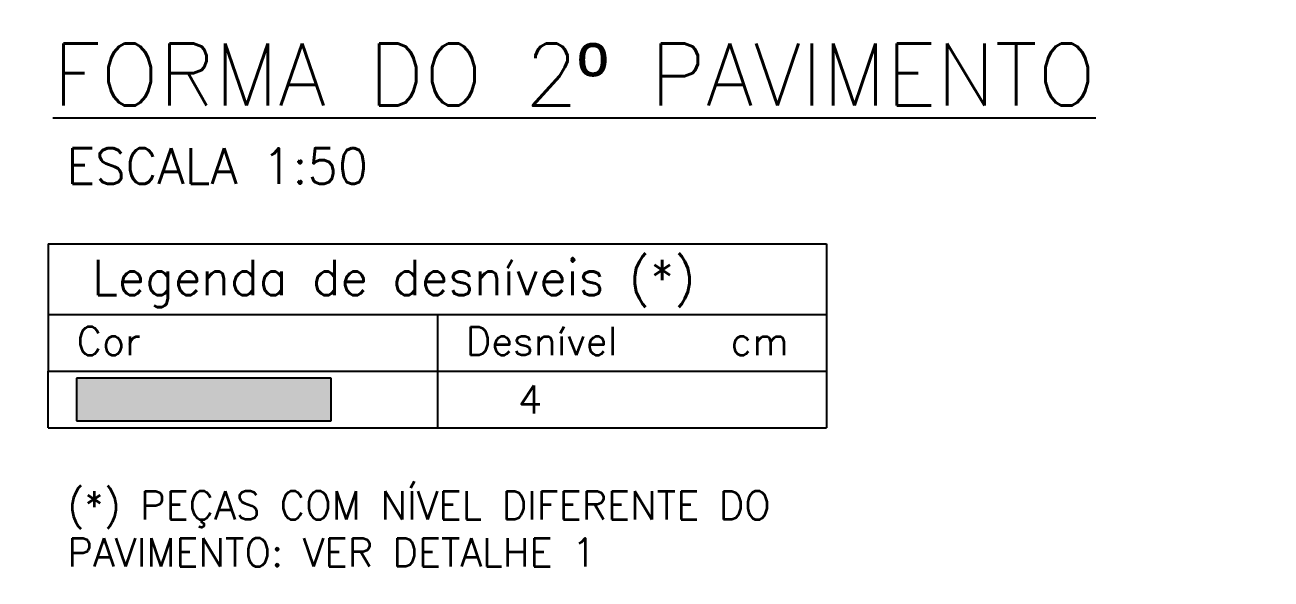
# Model space of a CAD drawing. Header units: millimetres. Extents: x -832 to 3668, y -1574 to 5296.
# Drawn here: x 1683.2 to 2123.6, y 1581.8 to 1777.5 of the extents above; entities that cross this region are included whole.
import ezdxf

# ---------------------------------------------------------------- set-up
doc = ezdxf.new("R2010")
doc.units = ezdxf.units.MM
doc.header["$LTSCALE"] = 50
for name, color, linetype in [('AR-TEXTO_REGUA 120_1-200', 4, 'Continuous'), ('F-TABELA-NÍVEIS', 1, 'Continuous'), ('F-TEXTO', 6, 'Continuous')]:
    doc.layers.add(name, color=color, linetype=linetype)
doc.layers.add('F-DESNIVEL-2', color=7, linetype='Continuous', true_color=0xffd1e8)
doc.layers.add('F-DESNIVEL-3', color=7, linetype='Continuous', true_color=0xd5c7ff)
doc.styles.add('MCP', font='romans.shx')
doc.styles.add('REGUA-120-esc1_200', font='simplex.shx', dxfattribs={"height": 0.6})
doc.styles.add('ROMANS', font='romans.shx')
pattern_1 = [(0, (0, 0), (0, 6.985), [5.08, -1.905]), (90, (0, 0), (-6.985, 4e-16), [5.08, -1.905])]

msp = doc.modelspace()

# ---------------------------------------------------------------- hatches: boundary and pattern name
h = msp.add_hatch()
h.set_pattern_fill('ANGLE', color=256)
h.set_pattern_definition(pattern_1)
h.paths.add_polyline_path([(1683.24, 1738.08), (2123.6, 1738.08), (2123.6, 1777.45), (1683.24, 1777.45)], flags=9)
h = msp.add_hatch()
h.set_pattern_fill('ANGLE', color=256)
h.set_pattern_definition(pattern_1)
h.paths.add_polyline_path([(1694.79, 1718.28), (1823.07, 1718.28), (1823.07, 1737.03), (1694.79, 1737.03)], flags=9)
h = msp.add_hatch()
h.set_pattern_fill('ANGLE', color=256)
h.set_pattern_definition(pattern_1)
h.paths.add_polyline_path([(1704.59, 1673.1), (1956.97, 1673.1), (1956.97, 1701.67), (1704.59, 1701.67)], flags=9)
h = msp.add_hatch()
h.set_pattern_fill('ANGLE', color=256)
h.set_pattern_definition(pattern_1)
h.paths.add_polyline_path([(1700.42, 1658.36), (1728.76, 1658.36), (1728.76, 1673.36), (1700.42, 1673.36)], flags=9)
h = msp.add_hatch()
h.set_pattern_fill('ANGLE', color=256)
h.set_pattern_definition(pattern_1)
h.paths.add_polyline_path([(1838.4, 1658.36), (1900.54, 1658.36), (1900.54, 1673.36), (1838.4, 1673.36)], flags=9)
h = msp.add_hatch()
h.set_pattern_fill('ANGLE', color=256)
h.set_pattern_definition(pattern_1)
h.paths.add_polyline_path([(1932.29, 1659.19), (1955.15, 1659.19), (1955.15, 1669.19), (1932.29, 1669.19)], flags=9)
h = msp.add_hatch()
h.set_pattern_fill('ANGLE', color=256)
h.set_pattern_definition(pattern_1)
h.paths.add_polyline_path([(1856.38, 1637.73), (1868.52, 1637.73), (1868.52, 1652.73), (1856.38, 1652.73)], flags=25)
h = msp.add_hatch()
h.set_pattern_fill('ANGLE', color=256)
h.set_pattern_definition(pattern_1)
h.paths.add_polyline_path([(1856.38, 1637.73), (1868.52, 1637.73), (1868.52, 1652.73), (1856.38, 1652.73)], flags=25)
h = msp.add_hatch()
h.set_pattern_fill('ANGLE', color=256)
h.set_pattern_definition(pattern_1)
h.paths.add_polyline_path([(1695.73, 1581.85), (1955.49, 1581.85), (1955.49, 1615.42), (1695.73, 1615.42)], flags=9)

# ---------------------------------------------------------------- linework, layer by layer
at = {"layer": 'F-DESNIVEL-2'}
msp.add_solid([(1701.49, 1637.73), (1701.49, 1652.73), (1701.49, 1637.73)], dxfattribs=at)
at = {"layer": 'F-DESNIVEL-3'}
for points in [[(1701.49, 1637.73), (1791.49, 1637.73), (1791.49, 1652.73)], [(1701.49, 1637.73), (1791.49, 1652.73), (1701.49, 1652.73)]]:
    msp.add_solid(points, dxfattribs=at)
at = {"layer": 'F-TABELA-NÍVEIS'}
for p, q in [((1691.49, 1700.23), (1691.49, 1655.23)), ((1691.49, 1700.23), (1966.49, 1700.23)), ((1966.49, 1700.23), (1966.49, 1675.23)), ((1691.49, 1675.23), (1966.49, 1675.23)), ((1828.99, 1675.23), (1828.99, 1655.23)), ((1966.49, 1675.23), (1966.49, 1655.23)), ((1691.49, 1655.23), (1966.49, 1655.23)), ((1691.49, 1635.23), (1691.49, 1655.23)), ((1791.49, 1652.73), (1701.49, 1652.73)), ((1701.49, 1652.73), (1701.49, 1637.73)), ((1791.49, 1637.73), (1791.49, 1652.73)), ((1828.99, 1655.23), (1828.99, 1635.23)), ((1966.49, 1655.23), (1966.49, 1635.23)), ((1691.49, 1635.23), (1966.49, 1635.23)), ((1701.49, 1637.73), (1791.49, 1637.73))]:
    msp.add_line(p, q, dxfattribs=at)

# ---------------------------------------------------------------- texts
at = {"layer": 'AR-TEXTO_REGUA 120_1-200', "color": 2, "style": 'REGUA-120-esc1_200'}
msp.add_text('ESCALA 1:50', height=12.5, dxfattribs=at).set_placement((1697.92, 1721.4))
at = {"layer": 'F-TABELA-NÍVEIS', "color": 3, "style": 'MCP'}
msp.add_text('Legenda de desníveis (*)', height=12.5, dxfattribs=at).set_placement((1706.97, 1682.03))
at = {"layer": 'F-TABELA-NÍVEIS', "color": 2, "style": 'MCP'}
for s, p in [('Cor', (1701.49, 1660.86)), ('Desnível', (1838.99, 1660.86)), ('cm', (1932.53, 1660.86)), ('4', (1857.45, 1640.23))]:
    msp.add_text(s, height=10, dxfattribs=at).set_placement(p)
at = {"layer": 'F-TABELA-NÍVEIS', "style": 'MCP'}
msp.add_text('4', height=10, dxfattribs=at).set_placement((1857.45, 1640.23))
at = {"layer": 'F-TABELA-NÍVEIS', "color": 2, "insert": (1698.23, 1612.92), "char_height": 10, "width": 276.9593, "attachment_point": 1, "style": 'MCP'}
msp.add_mtext('(*) PEÇAS COM NÍVEL DIFERENTE DO PAVIMENTO: VER DETALHE 1', dxfattribs=at)
at = {"layer": 'F-TEXTO', "style": 'ROMANS'}
msp.add_text('%%UFORMA DO 2º PAVIMENTO', height=21.875, dxfattribs=at).set_placement((1693.08, 1749.01))

doc.saveas('drawing.dxf')
